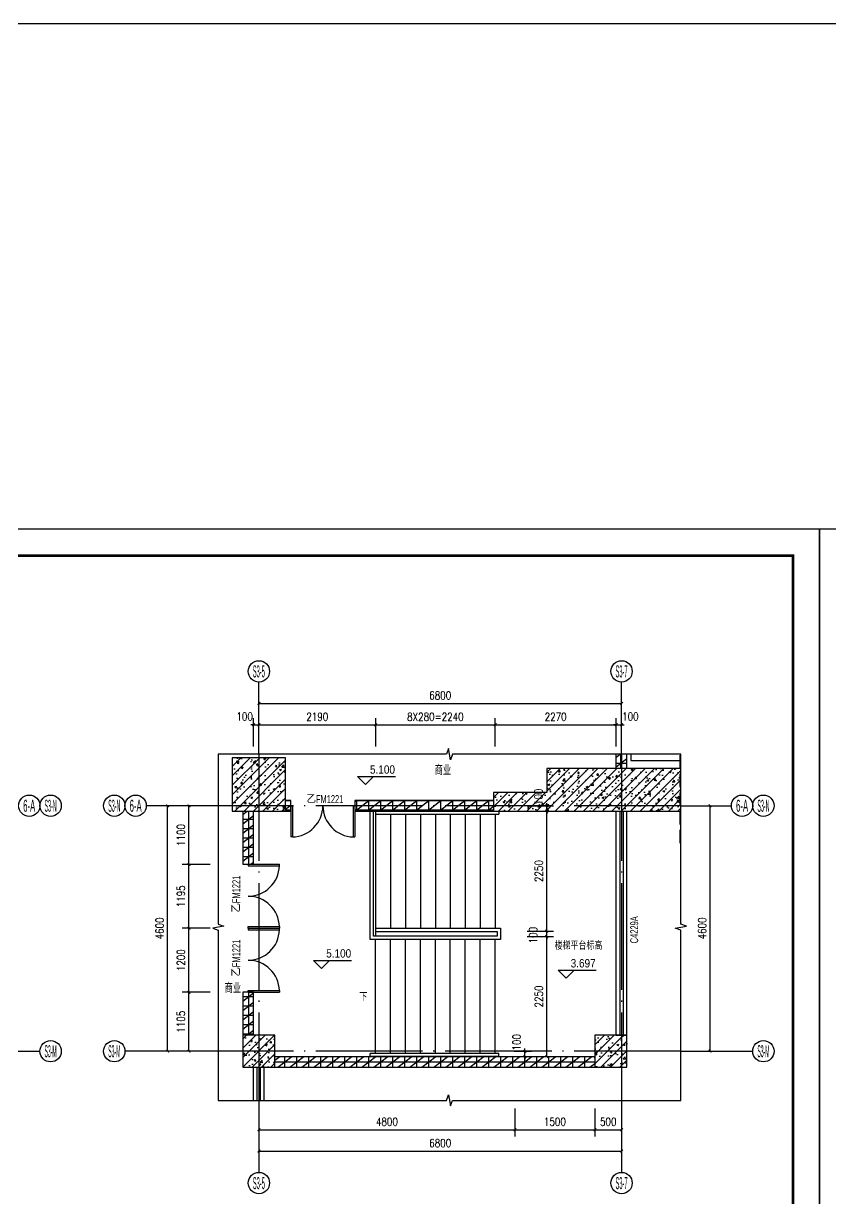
# Model space of a CAD drawing. Extents: x 718358 to 1668613, y -348838 to -159582.
# Drawn here: x 903400 to 918532, y -302158 to -280139 of the extents above; entities that cross this region are included whole.
import ezdxf
from ezdxf.enums import TextEntityAlignment as Align

# ---------------------------------------------------------------- set-up
doc = ezdxf.new("R2010")
doc.units = 0
doc.header["$LTSCALE"] = 1000
doc.linetypes.add('DASH', pattern=[0.35, 0.25, -0.1])
doc.linetypes.add('DOTE', pattern=[2.42, 2, -0.2, 0.02, -0.2])
doc.layers.add('建-修订云线', color=202, linetype='Continuous', plot=False)
for name, color, linetype in [('建-可见线', 7, 'Continuous'), ('建-图框', 4, 'Continuous'), ('建-墙体', 2, 'Continuous'), ('建-尺寸', 73, 'Continuous'), ('建-幕墙', 4, 'Continuous'), ('建-影线', 8, 'Continuous'), ('建-房间名', 7, 'Continuous'), ('建-柱子', 6, 'Continuous'), ('建-标高', 3, 'Continuous'), ('建-楼梯', 4, 'Continuous'), ('建-符号', 3, 'Continuous'), ('建-符号说明', 7, 'Continuous'), ('建-轴标', 3, 'Continuous'), ('建-轴网', 14, 'DOTE'), ('建-门窗', 4, 'Continuous'), ('建-门窗-编号', 7, 'Continuous'), ('车位', 5, 'Continuous')]:
    doc.layers.add(name, color=color, linetype=linetype)
doc.styles.add('_TCH_AXIS', font='gt宽度调整.shx', dxfattribs={"bigfont": 'gt国标汉字.shx'})
doc.styles.add('_TCH_DIM', font='gt单线西文.shx', dxfattribs={"width": 0.8, "bigfont": 'gt单线中文.shx'})
doc.styles.add('_TCH_SPACE', font='gt单线西文.shx', dxfattribs={"width": 0.8, "height": 5, "bigfont": 'gt单线中文.shx'})
doc.styles.add('_TCH_WINDOW', font='gt单线西文.shx', dxfattribs={"height": 3.5, "bigfont": 'gt单线中文.shx'})
doc.styles.add('DIM_FONT', font='SIMPLEX.shx', dxfattribs={"width": 0.8, "bigfont": 'GBCBIG.shx'})
doc.dimstyles.new('DIMN50', dxfattribs={"dimscale": 0.5, "dimtxt": 300, "dimasz": 100, "dimexe": 250, "dimexo": 300, "dimgap": 150, "dimtad": 1, "dimdec": 0, "dimzin": 0, "dimdsep": 46, "dimtxsty": 'DIM_FONT', "dimblk": 'ARCHTICK', "dimcen": 0.09, "dimdle": 1, "dimclrt": 7, "dimazin": 2, "dimtfac": 1, "dimtdec": 0, "dimtix": 1, "dimtmove": 2, "dimatfit": 3, "dimldrblk": 'ARCHTICK', "dimfxl": 1, "dimtolj": 1, "dimtzin": 0, "dimarcsym": 0})
pattern_1 = [(45, (0, 0), (-88.388348, 88.388348), []), (50, (0, 0), (358.63009, -31.37607), [37.5, -412.5]), (355, (0, 0), (-69.37567, 376.09607), [30, -330]), (100.4514, (29.9, -2.6), (289.25469, 344.71977), [31.8701, -350.57106]), (46.1842, (0, 100), (533.62052, -82.7595), [56.25, -618.75]), (96.6356, (44.47, 93.1), (467.33135, 487.05894), [47.80514, -525.8565]), (351.1842, (0, 100), (467.33097, 487.0593), [45, -495]), (21, (50, 75), (298.45353, -201.309445), [37.5, -412.5]), (326, (50, 75), (121.65767, 362.57502), [30, -330]), (71.4514, (74.87, 58.22), (420.11131, 161.26525), [31.8701, -350.57106]), (37.5, (0, 0), (6.079928, 166.446927), [0, -326, 0, -335, 0, -331.25]), (7.5, (0, 0), (131.53477, 197.205856), [0, -191, 0, -318.5, 0, -126.25]), (327.5, (-111.5, 0), (266.911218, -11.277436), [0, -125, 0, -390, 0, -517.5]), (317.5, (-161.5, 0), (291.593085, 50.05249), [0, -162.5, 0, -259, 0, -367.5])]
pattern_2 = [(0, (0, 0), (0, 175), []), (37.875, (200, 0), (-84.807639, 109.038328), []), (90, (200, 0), (-225, 1e-14), [])]

# ---------------------------------------------------------------- blocks, each defined once
blk = doc.blocks.new('_ArchTick')
at = {"color": 0, "linetype": 'ByBlock', "const_width": 0.4}
blk.add_lwpolyline([(-0.5, -0.5), (0.5, 0.5)], dxfattribs=at)
blk = doc.blocks.new('*D3505')
at = {"layer": 'Defpoints', "color": 0, "transparency": 16777216}
for p in [(915875, -294798), (916275, -294798), (915875, -299398)]:
    blk.add_point(p, dxfattribs=at)
at = {"layer": '建-尺寸', "color": 0, "lineweight": -2, "transparency": 16777216}
for p, q in [((916025, -294798), (916400, -294798)), ((916275, -299399), (916275, -294798)), ((916025, -299398), (916400, -299398))]:
    blk.add_line(p, q, dxfattribs=at)
at = {"layer": '建-尺寸', "color": 0, "lineweight": -2, "transparency": 16777216, "xscale": 50, "yscale": 50, "zscale": 50}
for p, rotation in [((916275, -294798), 90), ((916275, -299398), 270)]:
    blk.add_blockref('_ArchTick', p, dxfattribs=dict(at, rotation=rotation))
at = {"layer": '建-尺寸', "color": 7, "transparency": 16777216, "insert": (916125, -297098), "char_height": 150, "attachment_point": 5, "rotation": 90, "style": 'DIM_FONT'}
blk.add_mtext('\\A1;4600', dxfattribs=at)
blk = doc.blocks.new('*D3506')
at = {"layer": 'Defpoints', "color": 0, "transparency": 16777216}
for p in [(906103, -294798), (907053, -294798), (907053, -299398)]:
    blk.add_point(p, dxfattribs=at)
at = {"layer": '建-轴标', "color": 0, "lineweight": -2, "transparency": 16777216}
for p, q in [((906903, -294798), (905978, -294798)), ((906103, -299399), (906103, -294798)), ((906903, -299398), (905978, -299398))]:
    blk.add_line(p, q, dxfattribs=at)
at = {"layer": '建-轴标', "color": 0, "lineweight": -2, "transparency": 16777216, "xscale": 50, "yscale": 50, "zscale": 50}
for p, rotation in [((906103, -294798), 90), ((906103, -299398), 270)]:
    blk.add_blockref('_ArchTick', p, dxfattribs=dict(at, rotation=rotation))
at = {"layer": '建-轴标', "color": 7, "transparency": 16777216, "insert": (905953, -297098), "char_height": 150, "attachment_point": 5, "rotation": 90, "style": 'DIM_FONT'}
blk.add_mtext('\\A1;4600', dxfattribs=at)
blk = doc.blocks.new('*D3507')
at = {"layer": 'Defpoints', "color": 0, "transparency": 16777216}
for p in [(907814, -300553), (914614, -300553), (914614, -301270)]:
    blk.add_point(p, dxfattribs=at)
at = {"layer": '建-尺寸', "color": 0, "lineweight": -2, "transparency": 16777216}
for p, q in [((907814, -300703), (907814, -301395)), ((914614, -300703), (914614, -301395)), ((907813, -301270), (914614, -301270))]:
    blk.add_line(p, q, dxfattribs=at)
at = {"layer": '建-尺寸', "color": 0, "lineweight": -2, "transparency": 16777216, "xscale": 50, "yscale": 50, "zscale": 50, "rotation": 180}
blk.add_blockref('_ArchTick', (907814, -301270), dxfattribs=at)
at = {"layer": '建-尺寸', "color": 0, "lineweight": -2, "transparency": 16777216, "xscale": 50, "yscale": 50, "zscale": 50}
blk.add_blockref('_ArchTick', (914614, -301270), dxfattribs=at)
at = {"layer": '建-尺寸', "color": 7, "transparency": 16777216, "insert": (911214, -301120), "char_height": 150, "attachment_point": 5, "style": 'DIM_FONT'}
blk.add_mtext('\\A1;6800', dxfattribs=at)
blk = doc.blocks.new('*D3508')
at = {"layer": 'Defpoints', "color": 0, "transparency": 16777216}
for p in [(906503, -298293), (907053, -298293), (907053, -299398)]:
    blk.add_point(p, dxfattribs=at)
at = {"layer": '建-尺寸', "color": 0, "lineweight": -2, "transparency": 16777216}
for p, q in [((906903, -298293), (906378, -298293)), ((906503, -299399), (906503, -298293)), ((906903, -299398), (906378, -299398))]:
    blk.add_line(p, q, dxfattribs=at)
at = {"layer": '建-尺寸', "color": 0, "lineweight": -2, "transparency": 16777216, "xscale": 50, "yscale": 50, "zscale": 50}
for p, rotation in [((906503, -298293), 90), ((906503, -299398), 270)]:
    blk.add_blockref('_ArchTick', p, dxfattribs=dict(at, rotation=rotation))
at = {"layer": '建-尺寸', "color": 7, "transparency": 16777216, "insert": (906353, -298846), "char_height": 150, "attachment_point": 5, "rotation": 90, "style": 'DIM_FONT'}
blk.add_mtext('\\A1;1105', dxfattribs=at)
blk = doc.blocks.new('*D3509')
at = {"layer": 'Defpoints', "color": 0, "transparency": 16777216}
for p in [(906503, -297093), (907053, -297093), (907053, -298293)]:
    blk.add_point(p, dxfattribs=at)
at = {"layer": '建-尺寸', "color": 0, "lineweight": -2, "transparency": 16777216}
for p, q in [((906903, -297093), (906378, -297093)), ((906503, -298294), (906503, -297093)), ((906903, -298293), (906378, -298293))]:
    blk.add_line(p, q, dxfattribs=at)
at = {"layer": '建-尺寸', "color": 0, "lineweight": -2, "transparency": 16777216, "xscale": 50, "yscale": 50, "zscale": 50}
for p, rotation in [((906503, -297093), 90), ((906503, -298293), 270)]:
    blk.add_blockref('_ArchTick', p, dxfattribs=dict(at, rotation=rotation))
at = {"layer": '建-尺寸', "color": 7, "transparency": 16777216, "insert": (906353, -297693), "char_height": 150, "attachment_point": 5, "rotation": 90, "style": 'DIM_FONT'}
blk.add_mtext('\\A1;1200', dxfattribs=at)
blk = doc.blocks.new('*D3510')
at = {"layer": 'Defpoints', "color": 0, "transparency": 16777216}
for p in [(906503, -295898), (907053, -295898), (907053, -297093)]:
    blk.add_point(p, dxfattribs=at)
at = {"layer": '建-尺寸', "color": 0, "lineweight": -2, "transparency": 16777216}
for p, q in [((906903, -295898), (906378, -295898)), ((906503, -297094), (906503, -295898)), ((906903, -297093), (906378, -297093))]:
    blk.add_line(p, q, dxfattribs=at)
at = {"layer": '建-尺寸', "color": 0, "lineweight": -2, "transparency": 16777216, "xscale": 50, "yscale": 50, "zscale": 50}
for p, rotation in [((906503, -295898), 90), ((906503, -297093), 270)]:
    blk.add_blockref('_ArchTick', p, dxfattribs=dict(at, rotation=rotation))
at = {"layer": '建-尺寸', "color": 7, "transparency": 16777216, "insert": (906353, -296496), "char_height": 150, "attachment_point": 5, "rotation": 90, "style": 'DIM_FONT'}
blk.add_mtext('\\A1;1195', dxfattribs=at)
blk = doc.blocks.new('*D3511')
at = {"layer": 'Defpoints', "color": 0, "transparency": 16777216}
for p in [(906503, -294798), (907053, -294798), (907053, -295898)]:
    blk.add_point(p, dxfattribs=at)
at = {"layer": '建-尺寸', "color": 0, "lineweight": -2, "transparency": 16777216}
for p, q in [((906903, -294798), (906378, -294798)), ((906503, -295899), (906503, -294798)), ((906903, -295898), (906378, -295898))]:
    blk.add_line(p, q, dxfattribs=at)
at = {"layer": '建-尺寸', "color": 0, "lineweight": -2, "transparency": 16777216, "xscale": 50, "yscale": 50, "zscale": 50}
for p, rotation in [((906503, -294798), 90), ((906503, -295898), 270)]:
    blk.add_blockref('_ArchTick', p, dxfattribs=dict(at, rotation=rotation))
at = {"layer": '建-尺寸', "color": 7, "transparency": 16777216, "insert": (906353, -295348), "char_height": 150, "attachment_point": 5, "rotation": 90, "style": 'DIM_FONT'}
blk.add_mtext('\\A1;1100', dxfattribs=at)
blk = doc.blocks.new('*D3512')
at = {"layer": 'Defpoints', "color": 0, "transparency": 16777216}
for p in [(907814, -300320), (912614, -300320), (912614, -300870)]:
    blk.add_point(p, dxfattribs=at)
at = {"layer": '建-尺寸', "color": 0, "lineweight": -2, "transparency": 16777216}
for p, q in [((907814, -300470), (907814, -300995)), ((912614, -300470), (912614, -300995)), ((907813, -300870), (912614, -300870))]:
    blk.add_line(p, q, dxfattribs=at)
at = {"layer": '建-尺寸', "color": 0, "lineweight": -2, "transparency": 16777216, "xscale": 50, "yscale": 50, "zscale": 50, "rotation": 180}
blk.add_blockref('_ArchTick', (907814, -300870), dxfattribs=at)
at = {"layer": '建-尺寸', "color": 0, "lineweight": -2, "transparency": 16777216, "xscale": 50, "yscale": 50, "zscale": 50}
blk.add_blockref('_ArchTick', (912614, -300870), dxfattribs=at)
at = {"layer": '建-尺寸', "color": 7, "transparency": 16777216, "insert": (910214, -300720), "char_height": 150, "attachment_point": 5, "style": 'DIM_FONT'}
blk.add_mtext('\\A1;4800', dxfattribs=at)
blk = doc.blocks.new('*D3513')
at = {"layer": 'Defpoints', "color": 0, "transparency": 16777216}
for p in [(912614, -300320), (914114, -300320), (914114, -300870)]:
    blk.add_point(p, dxfattribs=at)
at = {"layer": '建-尺寸', "color": 0, "lineweight": -2, "transparency": 16777216}
for p, q in [((912614, -300470), (912614, -300995)), ((914114, -300470), (914114, -300995)), ((912613, -300870), (914114, -300870))]:
    blk.add_line(p, q, dxfattribs=at)
at = {"layer": '建-尺寸', "color": 0, "lineweight": -2, "transparency": 16777216, "xscale": 50, "yscale": 50, "zscale": 50, "rotation": 180}
blk.add_blockref('_ArchTick', (912614, -300870), dxfattribs=at)
at = {"layer": '建-尺寸', "color": 0, "lineweight": -2, "transparency": 16777216, "xscale": 50, "yscale": 50, "zscale": 50}
blk.add_blockref('_ArchTick', (914114, -300870), dxfattribs=at)
at = {"layer": '建-尺寸', "color": 7, "transparency": 16777216, "insert": (913364, -300720), "char_height": 150, "attachment_point": 5, "style": 'DIM_FONT'}
blk.add_mtext('\\A1;1500', dxfattribs=at)
blk = doc.blocks.new('*D3514')
at = {"layer": 'Defpoints', "color": 0, "transparency": 16777216}
for p in [(914114, -300320), (914614, -300320), (914614, -300870)]:
    blk.add_point(p, dxfattribs=at)
at = {"layer": '建-尺寸', "color": 0, "lineweight": -2, "transparency": 16777216}
for p, q in [((914114, -300470), (914114, -300995)), ((914614, -300470), (914614, -300995)), ((914113, -300870), (914614, -300870))]:
    blk.add_line(p, q, dxfattribs=at)
at = {"layer": '建-尺寸', "color": 0, "lineweight": -2, "transparency": 16777216, "xscale": 50, "yscale": 50, "zscale": 50, "rotation": 180}
blk.add_blockref('_ArchTick', (914114, -300870), dxfattribs=at)
at = {"layer": '建-尺寸', "color": 0, "lineweight": -2, "transparency": 16777216, "xscale": 50, "yscale": 50, "zscale": 50}
blk.add_blockref('_ArchTick', (914614, -300870), dxfattribs=at)
at = {"layer": '建-尺寸', "color": 7, "transparency": 16777216, "insert": (914364, -300720), "char_height": 150, "attachment_point": 5, "style": 'DIM_FONT'}
blk.add_mtext('\\A1;500', dxfattribs=at)
blk = doc.blocks.new('*D3515')
at = {"layer": 'Defpoints', "color": 0, "transparency": 16777216}
for p in [(912692, -294798), (913213, -294798), (912692, -294898)]:
    blk.add_point(p, dxfattribs=at)
at = {"layer": '建-尺寸', "color": 0, "lineweight": -2, "transparency": 16777216}
for p, q in [((912842, -294798), (913338, -294798)), ((913213, -294798), (913213, -294748)), ((913213, -294898), (913213, -294798)), ((912842, -294898), (913338, -294898)), ((913213, -294898), (913213, -294948))]:
    blk.add_line(p, q, dxfattribs=at)
at = {"layer": '建-尺寸', "color": 0, "lineweight": -2, "transparency": 16777216, "xscale": 50, "yscale": 50, "zscale": 50}
for p, rotation in [((913213, -294798), 270), ((913213, -294898), 90)]:
    blk.add_blockref('_ArchTick', p, dxfattribs=dict(at, rotation=rotation))
at = {"layer": '建-尺寸', "color": 7, "transparency": 16777216, "insert": (913058, -294632), "char_height": 150, "attachment_point": 5, "rotation": 90, "style": 'DIM_FONT'}
blk.add_mtext('\\A1;100', dxfattribs=at)
blk = doc.blocks.new('*D3516')
at = {"layer": 'Defpoints', "color": 0, "transparency": 16777216}
for p in [(912692, -294898), (913213, -294898), (912692, -297148)]:
    blk.add_point(p, dxfattribs=at)
at = {"layer": '建-尺寸', "color": 0, "lineweight": -2, "transparency": 16777216}
for p, q in [((912842, -294898), (913338, -294898)), ((913213, -297149), (913213, -294898)), ((912842, -297148), (913338, -297148))]:
    blk.add_line(p, q, dxfattribs=at)
at = {"layer": '建-尺寸', "color": 0, "lineweight": -2, "transparency": 16777216, "xscale": 50, "yscale": 50, "zscale": 50}
for p, rotation in [((913213, -294898), 90), ((913213, -297148), 270)]:
    blk.add_blockref('_ArchTick', p, dxfattribs=dict(at, rotation=rotation))
at = {"layer": '建-尺寸', "color": 7, "transparency": 16777216, "insert": (913063, -296023), "char_height": 150, "attachment_point": 5, "rotation": 90, "style": 'DIM_FONT'}
blk.add_mtext('\\A1;2250', dxfattribs=at)
blk = doc.blocks.new('*D3517')
at = {"layer": 'Defpoints', "color": 0, "transparency": 16777216}
for p in [(912692, -297148), (912692, -297248), (913213, -297148)]:
    blk.add_point(p, dxfattribs=at)
at = {"layer": '建-尺寸', "color": 0, "lineweight": -2, "transparency": 16777216}
for p, q in [((912842, -297148), (913338, -297148)), ((912842, -297248), (913338, -297248)), ((913213, -297148), (913213, -297098)), ((913213, -297248), (913213, -297148)), ((913213, -297248), (913213, -297298))]:
    blk.add_line(p, q, dxfattribs=at)
at = {"layer": '建-尺寸', "color": 0, "lineweight": -2, "transparency": 16777216, "xscale": 50, "yscale": 50, "zscale": 50}
for p, rotation in [((913213, -297148), 270), ((913213, -297248), 90)]:
    blk.add_blockref('_ArchTick', p, dxfattribs=dict(at, rotation=rotation))
at = {"layer": '建-尺寸', "color": 7, "transparency": 16777216, "insert": (912955, -297223), "char_height": 150, "attachment_point": 5, "rotation": 90, "style": 'DIM_FONT'}
blk.add_mtext('\\A1;100', dxfattribs=at)
blk = doc.blocks.new('*D3518')
at = {"layer": 'Defpoints', "color": 0, "transparency": 16777216}
for p in [(912692, -297248), (913213, -297248), (912692, -299498)]:
    blk.add_point(p, dxfattribs=at)
at = {"layer": '建-尺寸', "color": 0, "lineweight": -2, "transparency": 16777216}
for p, q in [((912842, -297248), (913338, -297248)), ((913213, -299499), (913213, -297248)), ((912842, -299498), (913338, -299498))]:
    blk.add_line(p, q, dxfattribs=at)
at = {"layer": '建-尺寸', "color": 0, "lineweight": -2, "transparency": 16777216, "xscale": 50, "yscale": 50, "zscale": 50}
for p, rotation in [((913213, -297248), 90), ((913213, -299498), 270)]:
    blk.add_blockref('_ArchTick', p, dxfattribs=dict(at, rotation=rotation))
at = {"layer": '建-尺寸', "color": 7, "transparency": 16777216, "insert": (913063, -298373), "char_height": 150, "attachment_point": 5, "rotation": 90, "style": 'DIM_FONT'}
blk.add_mtext('\\A1;2250', dxfattribs=at)
blk = doc.blocks.new('*D3519')
at = {"layer": 'Defpoints', "color": 0, "transparency": 16777216}
for p in [(912453, -299398), (912802, -299398), (912453, -299498)]:
    blk.add_point(p, dxfattribs=at)
at = {"layer": '建-尺寸', "color": 0, "lineweight": -2, "transparency": 16777216}
for p, q in [((912603, -299398), (912927, -299398)), ((912802, -299398), (912802, -299348)), ((912802, -299498), (912802, -299398)), ((912603, -299498), (912927, -299498)), ((912802, -299498), (912802, -299548))]:
    blk.add_line(p, q, dxfattribs=at)
at = {"layer": '建-尺寸', "color": 0, "lineweight": -2, "transparency": 16777216, "xscale": 50, "yscale": 50, "zscale": 50}
for p, rotation in [((912802, -299398), 270), ((912802, -299498), 90)]:
    blk.add_blockref('_ArchTick', p, dxfattribs=dict(at, rotation=rotation))
at = {"layer": '建-尺寸', "color": 7, "transparency": 16777216, "insert": (912647, -299232), "char_height": 150, "attachment_point": 5, "rotation": 90, "style": 'DIM_FONT'}
blk.add_mtext('\\A1;100', dxfattribs=at)
blk = doc.blocks.new('*D3520')
at = {"layer": 'Defpoints', "color": 0, "transparency": 16777216}
for p in [(914614, -292881), (907814, -293435), (914614, -293435)]:
    blk.add_point(p, dxfattribs=at)
at = {"layer": '建-尺寸', "color": 0, "lineweight": -2, "transparency": 16777216}
for p, q in [((907814, -293285), (907814, -292756)), ((914614, -293285), (914614, -292756)), ((907813, -292881), (914614, -292881))]:
    blk.add_line(p, q, dxfattribs=at)
at = {"layer": '建-尺寸', "color": 0, "lineweight": -2, "transparency": 16777216, "xscale": 50, "yscale": 50, "zscale": 50, "rotation": 180}
blk.add_blockref('_ArchTick', (907814, -292881), dxfattribs=at)
at = {"layer": '建-尺寸', "color": 0, "lineweight": -2, "transparency": 16777216, "xscale": 50, "yscale": 50, "zscale": 50}
blk.add_blockref('_ArchTick', (914614, -292881), dxfattribs=at)
at = {"layer": '建-尺寸', "color": 7, "transparency": 16777216, "insert": (911214, -292731), "char_height": 150, "attachment_point": 5, "style": 'DIM_FONT'}
blk.add_mtext('\\A1;6800', dxfattribs=at)
blk = doc.blocks.new('*D3587')
at = {"layer": 'Defpoints', "color": 0, "transparency": 16777216}
for p in [(907814, -293281), (907714, -293835), (907814, -293835)]:
    blk.add_point(p, dxfattribs=at)
at = {"layer": '建-尺寸', "color": 0, "lineweight": -2, "transparency": 16777216}
for p, q in [((907714, -293281), (907664, -293281)), ((907714, -293685), (907714, -293156)), ((907714, -293281), (907814, -293281)), ((907814, -293685), (907814, -293156)), ((907814, -293281), (907864, -293281))]:
    blk.add_line(p, q, dxfattribs=at)
at = {"layer": '建-尺寸', "color": 0, "lineweight": -2, "transparency": 16777216, "xscale": 50, "yscale": 50, "zscale": 50}
blk.add_blockref('_ArchTick', (907714, -293281), dxfattribs=at)
at = {"layer": '建-尺寸', "color": 0, "lineweight": -2, "transparency": 16777216, "xscale": 50, "yscale": 50, "zscale": 50, "rotation": 180}
blk.add_blockref('_ArchTick', (907814, -293281), dxfattribs=at)
at = {"layer": '建-尺寸', "color": 7, "transparency": 16777216, "insert": (907547, -293126), "char_height": 150, "attachment_point": 5, "style": 'DIM_FONT'}
blk.add_mtext('\\A1;100', dxfattribs=at)
blk = doc.blocks.new('*D3588')
at = {"layer": 'Defpoints', "color": 0, "transparency": 16777216}
for p in [(910004, -293281), (907814, -293835), (910004, -293835)]:
    blk.add_point(p, dxfattribs=at)
at = {"layer": '建-尺寸', "color": 0, "lineweight": -2, "transparency": 16777216}
for p, q in [((907813, -293281), (910004, -293281)), ((907814, -293685), (907814, -293156)), ((910004, -293685), (910004, -293156))]:
    blk.add_line(p, q, dxfattribs=at)
at = {"layer": '建-尺寸', "color": 0, "lineweight": -2, "transparency": 16777216, "xscale": 50, "yscale": 50, "zscale": 50, "rotation": 180}
blk.add_blockref('_ArchTick', (907814, -293281), dxfattribs=at)
at = {"layer": '建-尺寸', "color": 0, "lineweight": -2, "transparency": 16777216, "xscale": 50, "yscale": 50, "zscale": 50}
blk.add_blockref('_ArchTick', (910004, -293281), dxfattribs=at)
at = {"layer": '建-尺寸', "color": 7, "transparency": 16777216, "insert": (908909, -293131), "char_height": 150, "attachment_point": 5, "style": 'DIM_FONT'}
blk.add_mtext('\\A1;2190', dxfattribs=at)
blk = doc.blocks.new('*D3589')
at = {"layer": 'Defpoints', "color": 0, "transparency": 16777216}
for p in [(912244, -293281), (910004, -293835), (912244, -293835)]:
    blk.add_point(p, dxfattribs=at)
at = {"layer": '建-尺寸', "color": 0, "lineweight": -2, "transparency": 16777216}
for p, q in [((910003, -293281), (912244, -293281)), ((910004, -293685), (910004, -293156)), ((912244, -293685), (912244, -293156))]:
    blk.add_line(p, q, dxfattribs=at)
at = {"layer": '建-尺寸', "color": 0, "lineweight": -2, "transparency": 16777216, "xscale": 50, "yscale": 50, "zscale": 50, "rotation": 180}
blk.add_blockref('_ArchTick', (910004, -293281), dxfattribs=at)
at = {"layer": '建-尺寸', "color": 0, "lineweight": -2, "transparency": 16777216, "xscale": 50, "yscale": 50, "zscale": 50}
blk.add_blockref('_ArchTick', (912244, -293281), dxfattribs=at)
at = {"layer": '建-尺寸', "color": 7, "transparency": 16777216, "insert": (911124, -293131), "char_height": 150, "attachment_point": 5, "style": 'DIM_FONT'}
blk.add_mtext('\\A1;8X280=2240', dxfattribs=at)
blk = doc.blocks.new('*D3590')
at = {"layer": 'Defpoints', "color": 0, "transparency": 16777216}
for p in [(914514, -293281), (912244, -293835), (914514, -293835)]:
    blk.add_point(p, dxfattribs=at)
at = {"layer": '建-尺寸', "color": 0, "lineweight": -2, "transparency": 16777216}
for p, q in [((912243, -293281), (914514, -293281)), ((912244, -293685), (912244, -293156)), ((914514, -293685), (914514, -293156))]:
    blk.add_line(p, q, dxfattribs=at)
at = {"layer": '建-尺寸', "color": 0, "lineweight": -2, "transparency": 16777216, "xscale": 50, "yscale": 50, "zscale": 50, "rotation": 180}
blk.add_blockref('_ArchTick', (912244, -293281), dxfattribs=at)
at = {"layer": '建-尺寸', "color": 0, "lineweight": -2, "transparency": 16777216, "xscale": 50, "yscale": 50, "zscale": 50}
blk.add_blockref('_ArchTick', (914514, -293281), dxfattribs=at)
at = {"layer": '建-尺寸', "color": 7, "transparency": 16777216, "insert": (913379, -293131), "char_height": 150, "attachment_point": 5, "style": 'DIM_FONT'}
blk.add_mtext('\\A1;2270', dxfattribs=at)
blk = doc.blocks.new('*D3591')
at = {"layer": 'Defpoints', "color": 0, "transparency": 16777216}
for p in [(914614, -293281), (914514, -293835), (914614, -293835)]:
    blk.add_point(p, dxfattribs=at)
at = {"layer": '建-尺寸', "color": 0, "lineweight": -2, "transparency": 16777216}
for p, q in [((914514, -293281), (914464, -293281)), ((914514, -293685), (914514, -293156)), ((914514, -293281), (914614, -293281)), ((914614, -293685), (914614, -293156)), ((914614, -293281), (914664, -293281))]:
    blk.add_line(p, q, dxfattribs=at)
at = {"layer": '建-尺寸', "color": 0, "lineweight": -2, "transparency": 16777216, "xscale": 50, "yscale": 50, "zscale": 50}
blk.add_blockref('_ArchTick', (914514, -293281), dxfattribs=at)
at = {"layer": '建-尺寸', "color": 0, "lineweight": -2, "transparency": 16777216, "xscale": 50, "yscale": 50, "zscale": 50, "rotation": 180}
blk.add_blockref('_ArchTick', (914614, -293281), dxfattribs=at)
at = {"layer": '建-尺寸', "color": 7, "transparency": 16777216, "insert": (914780, -293126), "char_height": 150, "attachment_point": 5, "style": 'DIM_FONT'}
blk.add_mtext('\\A1;100', dxfattribs=at)

msp = doc.modelspace()

# ---------------------------------------------------------------- hatches: boundary and pattern name
at = {"layer": '建-影线'}
h = msp.add_hatch(dxfattribs=at)
h.set_pattern_fill('钢筋混凝土', color=256, scale=50, style=0)
h.set_pattern_definition(pattern_1)
h.paths.add_polyline_path([(907313.6, -294898.2), (908313.6, -294898.2), (908313.6, -293898.2), (907313.6, -293898.2)])
h = msp.add_hatch(dxfattribs=at)
h.set_pattern_fill('空心砖', color=256, scale=50, style=0)
h.set_pattern_definition(pattern_2)
h.paths.add_polyline_path([(914513.6, -294098.2), (914713.6, -294098.2), (914713.6, -293830.6), (914513.6, -293830.6)])
h = msp.add_hatch(dxfattribs=at)
h.set_pattern_fill('钢筋混凝土', color=256, scale=50, style=0)
h.set_pattern_definition(pattern_1)
h.paths.add_polyline_path([(915724.6, -294098.2), (913213.6, -294098.2), (913213.6, -294548.2), (912213.6, -294548.2), (912213.6, -294898.2), (915724.6, -294898.2)])
h = msp.add_hatch(dxfattribs=at)
h.set_pattern_fill('空心砖', color=256, scale=50, style=0)
h.set_pattern_definition(pattern_2)
h.paths.add_polyline_path([(908313.6, -294698.2), (908313.6, -294898.2), (908413.6, -294898.2), (908413.6, -294698.2)])
h = msp.add_hatch(dxfattribs=at)
h.set_pattern_fill('空心砖', color=256, scale=50, style=0)
h.set_pattern_definition(pattern_2)
h.paths.add_polyline_path([(912213.6, -294898.2), (912213.6, -294698.2), (909613.6, -294698.2), (909613.6, -294898.2)])
h = msp.add_hatch(dxfattribs=at)
h.set_pattern_fill('空心砖', color=256, scale=50, style=0)
h.set_pattern_definition(pattern_2)
h.paths.add_polyline_path([(907713.6, -294898.2), (907513.6, -294898.2), (907513.6, -295893.2), (907713.6, -295893.2)])
h = msp.add_hatch(dxfattribs=at)
h.set_pattern_fill('空心砖', color=256, scale=50, style=0)
h.set_pattern_definition(pattern_2)
h.paths.add_polyline_path([(907513.6, -299098.2), (907713.6, -299098.2), (907713.6, -298293.2), (907513.6, -298293.2)])
h = msp.add_hatch(dxfattribs=at)
h.set_pattern_fill('钢筋混凝土', color=256, scale=50, style=0)
h.set_pattern_definition(pattern_1)
h.paths.add_polyline_path([(907513.6, -299698.2), (908113.6, -299698.2), (908113.6, -299098.2), (907513.6, -299098.2)])
h = msp.add_hatch(dxfattribs=at)
h.set_pattern_fill('钢筋混凝土', color=256, scale=50, style=0)
h.set_pattern_definition(pattern_1)
h.paths.add_polyline_path([(914113.6, -299698.2), (914713.6, -299698.2), (914713.6, -299098.2), (914113.6, -299098.2)])
h = msp.add_hatch(dxfattribs=at)
h.set_pattern_fill('空心砖', color=256, scale=50, style=0)
h.set_pattern_definition(pattern_2)
h.paths.add_polyline_path([(914113.6, -299698.2), (914113.6, -299498.2), (908113.6, -299498.2), (908113.6, -299698.2)])

# ---------------------------------------------------------------- linework, layer by layer
at = {"layer": '建-修订云线'}
msp.add_lwpolyline([(869294, -280139), (982686.3, -280139), (982686.3, -330465.5), (869294, -330465.5)], close=True, dxfattribs=at)
at = {"layer": '建-可见线', "linetype": 'DASH'}
msp.add_lwpolyline([(915724.6, -295498.2), (915713.3, -295498.2), (915713.3, -293830.6)], dxfattribs=at)
msp.add_lwpolyline([(915719.8, -293830.6, -0.0034236), (915724.6, -293835.5)], format="xyb", dxfattribs=at)
at = {"layer": '建-图框'}
for points in [[(876276.8, -319314.4), (918326.8, -319314.4), (918326.8, -289614.4), (876276.8, -289614.4)], [(918326.8, -319314.4), (970876.8, -319314.4), (970876.8, -289614.4), (918326.8, -289614.4)]]:
    msp.add_lwpolyline(points, close=True, dxfattribs=at)
at = {"layer": '建-图框', "const_width": 50}
msp.add_lwpolyline([(877526.8, -318814.4), (917826.8, -318814.4), (917826.8, -290114.4), (877526.8, -290114.4)], close=True, dxfattribs=at)
at = {"layer": '建-墙体'}
for p, q in [((914513.6, -294098.2), (914513.6, -293830.6)), ((914713.6, -294098.2), (914713.6, -293830.6)), ((908413.6, -294698.2), (908313.6, -294698.2)), ((908413.6, -294898.2), (908413.6, -294698.2)), ((912213.6, -294698.2), (909613.6, -294698.2)), ((909613.6, -294698.2), (909613.6, -294898.2)), ((907513.6, -294898.2), (907513.6, -295893.2)), ((907713.6, -295893.2), (907713.6, -294898.2)), ((908313.6, -294898.2), (908413.6, -294898.2)), ((909613.6, -294898.2), (912213.6, -294898.2)), ((907513.6, -295893.2), (907713.6, -295893.2)), ((907713.6, -298293.2), (907513.6, -298293.2)), ((907513.6, -298293.2), (907513.6, -299098.2)), ((907713.6, -299098.2), (907713.6, -298293.2)), ((908113.6, -299498.2), (914113.6, -299498.2)), ((908113.6, -299698.2), (914113.6, -299698.2))]:
    msp.add_line(p, q, dxfattribs=at)
at = {"layer": '建-幕墙'}
for p, q in [((907713.6, -300319.9), (907713.6, -299698.2)), ((907780.2, -300319.9), (907780.2, -299698.2)), ((907846.9, -300319.9), (907846.9, -299698.2)), ((907913.6, -300319.9), (907913.6, -299698.2))]:
    msp.add_line(p, q, dxfattribs=at)
at = {"layer": '建-柱子'}
for p, q in [((908313.6, -293898.2), (907313.6, -293898.2)), ((907313.6, -293898.2), (907313.6, -294898.2)), ((908313.6, -294898.2), (908313.6, -293898.2)), ((915724.6, -294098.2), (913213.6, -294098.2)), ((913213.6, -294098.2), (913213.6, -294548.2)), ((913213.6, -294548.2), (912213.6, -294548.2)), ((912213.6, -294548.2), (912213.6, -294898.2)), ((907313.6, -294898.2), (908313.6, -294898.2)), ((912213.6, -294898.2), (915724.6, -294898.2)), ((908113.6, -299098.2), (907513.6, -299098.2)), ((907513.6, -299098.2), (907513.6, -299698.2)), ((908113.6, -299698.2), (908113.6, -299098.2)), ((914713.6, -299098.2), (914113.6, -299098.2)), ((914113.6, -299098.2), (914113.6, -299698.2)), ((914713.6, -299698.2), (914713.6, -299098.2)), ((907513.6, -299698.2), (908113.6, -299698.2)), ((914113.6, -299698.2), (914713.6, -299698.2))]:
    msp.add_line(p, q, dxfattribs=at)
at = {"layer": '建-标高'}
for p, q in [((909812, -294400.9), (909662, -294250.9)), ((909662, -294250.9), (910373.7, -294250.9)), ((909812, -294400.9), (909962, -294250.9)), ((908990.8, -297846.7), (908840.8, -297696.7)), ((908840.8, -297696.7), (909552.5, -297696.7)), ((908990.8, -297846.7), (909140.8, -297696.7)), ((913574.8, -298031.2), (913424.8, -297881.2)), ((913424.8, -297881.2), (914136.5, -297881.2)), ((913574.8, -298031.2), (913724.8, -297881.2))]:
    msp.add_line(p, q, dxfattribs=at)
at = {"layer": '建-楼梯'}
for p, q in [((909903.6, -297303.2), (909903.6, -294898.2)), ((909903.6, -294898.2), (909963.6, -294898.2)), ((909963.6, -297243.2), (909963.6, -294898.2)), ((910003.6, -294898.2), (912243.6, -294898.2)), ((910003.6, -294898.2), (910003.6, -294958.2)), ((910003.6, -294898.2), (912313.6, -294898.2)), ((910003.6, -294898.2), (910003.6, -294958.2)), ((910003.6, -294958.2), (910003.6, -297093.2)), ((910003.6, -294958.2), (912313.6, -294958.2)), ((910283.6, -294958.2), (910283.6, -297093.2)), ((910563.6, -294958.2), (910563.6, -297093.2)), ((910843.6, -294958.2), (910843.6, -297093.2)), ((911123.6, -294958.2), (911123.6, -297093.2)), ((911403.6, -294958.2), (911403.6, -297093.2)), ((911683.6, -294958.2), (911683.6, -297093.2)), ((911963.6, -294958.2), (911963.6, -297093.2)), ((912243.6, -294958.2), (912243.6, -297093.2)), ((912313.6, -294898.2), (912313.6, -294958.2)), ((912283.6, -297243.2), (909963.6, -297243.2)), ((910003.6, -297093.2), (910003.6, -297153.2)), ((910003.6, -297093.2), (912343.6, -297093.2)), ((910003.6, -297093.2), (910003.6, -297153.2)), ((910003.6, -297153.2), (912243.6, -297153.2)), ((910003.6, -297153.2), (912283.6, -297153.2)), ((910003.6, -297153.2), (910003.6, -297243.2)), ((912243.6, -297243.2), (910003.6, -297243.2)), ((912283.6, -297153.2), (912283.6, -297243.2)), ((912343.6, -297093.2), (912343.6, -297303.2)), ((912343.6, -297303.2), (909903.6, -297303.2)), ((910003.6, -299438.2), (910003.6, -297303.2)), ((910283.6, -299438.2), (910283.6, -297303.2)), ((910563.6, -299438.2), (910563.6, -297303.2)), ((910843.6, -299438.2), (910843.6, -297303.2)), ((911123.6, -299438.2), (911123.6, -297303.2)), ((911403.6, -299438.2), (911403.6, -297303.2)), ((911683.6, -299438.2), (911683.6, -297303.2)), ((911963.6, -299438.2), (911963.6, -297303.2)), ((912243.6, -299438.2), (912243.6, -297303.2)), ((912313.6, -299438.2), (909903.6, -299438.2)), ((909903.6, -299498.2), (909903.6, -299438.2)), ((912313.6, -299498.2), (912313.6, -299438.2)), ((912313.6, -299498.2), (909903.6, -299498.2)), ((912243.6, -299498.2), (910003.6, -299498.2))]:
    msp.add_line(p, q, dxfattribs=at)
at = {"layer": '建-符号'}
for points in [[(915724.6, -293830.6), (911445.2, -293830.6), (911407, -293935.6), (911369.9, -293725.6), (911332.7, -293830.6), (907053.3, -293830.6)], [(907053.3, -293830.6), (907053.3, -297019), (907158.3, -297057.2), (906948.3, -297094.3), (907053.3, -297131.5), (907053.3, -300319.9)], [(915724.6, -300319.9), (915724.6, -297131.5), (915619.6, -297093.3), (915829.6, -297056.3), (915724.6, -297019), (915724.6, -293830.6)], [(907053.3, -300319.9), (911332.7, -300319.9), (911370.9, -300214.9), (911407.9, -300424.9), (911445.2, -300319.9), (915724.6, -300319.9)]]:
    msp.add_lwpolyline(points, dxfattribs=at)
msp.add_lwpolyline([(909863.6, -298370.7, 0, 0, 0), (912843.6, -298370.7, 0, 0, 0), (912843.6, -296025.7, 0, 0, 0), (910293.6, -296025.7, 40, 0, 0), (910143.6, -296025.7, 0, 0, 0)], format="xyseb", dxfattribs=at)
at = {"layer": '建-轴标'}
for p, q in [((907813.6, -293830.6), (907813.6, -292480.6)), ((914613.6, -293830.6), (914613.6, -292480.6)), ((907053.3, -294798.2), (905703.3, -294798.2)), ((907053.3, -294798.2), (906153.3, -294798.2)), ((915724.6, -294798.2), (916674.6, -294798.2)), ((902358.1, -299398.2), (903708.1, -299398.2)), ((907053.3, -299398.2), (905303.3, -299398.2)), ((915724.6, -299398.2), (917074.6, -299398.2)), ((907813.6, -300319.9), (907813.6, -301669.9)), ((914613.6, -300319.9), (914613.6, -301669.9))]:
    msp.add_line(p, q, dxfattribs=at)
for centre in [(907813.6, -292280.6), (914613.8, -292280.6), (903508.1, -294798.2), (903908.1, -294798.2), (905103.3, -294798.2), (905503.3, -294798.2), (916874.6, -294798.2), (917274.6, -294798.2), (903908.1, -299398.2), (905103.3, -299398.2), (917274.6, -299398.2), (907813.8, -301869.9), (914613.8, -301869.9)]:
    msp.add_circle(centre, 200, dxfattribs=at)
at = {"layer": '建-轴网'}
for p, q in [((907813.6, -293830.6), (907813.6, -300319.9)), ((914613.6, -293830.6), (914613.6, -300319.9)), ((915724.6, -294798.2), (907053.3, -294798.2)), ((915724.6, -299398.2), (907053.3, -299398.2))]:
    msp.add_line(p, q, dxfattribs=at)
at = {"layer": '建-门窗'}
for p, q in [((908413.6, -294798.2), (908413.6, -295383.2)), ((908413.6, -294798.2), (908443.6, -294798.2)), ((908443.6, -294798.2), (908443.6, -295383.2)), ((909583.6, -294798.2), (909583.6, -295383.2)), ((909613.6, -294798.2), (909583.6, -294798.2)), ((909613.6, -294798.2), (909613.6, -295383.2)), ((914513.6, -299098.2), (914513.6, -294898.2)), ((914513.6, -294898.2), (914713.6, -294898.2)), ((914580.2, -294898.2), (914580.2, -299098.2)), ((914646.9, -294898.2), (914646.9, -299098.2)), ((914713.6, -299098.2), (914713.6, -294898.2)), ((908443.6, -295383.2), (908413.6, -295383.2)), ((909583.6, -295383.2), (909613.6, -295383.2)), ((907613.6, -295893.2), (908198.6, -295893.2)), ((907613.6, -295893.2), (907613.6, -295923.2)), ((907613.6, -295923.2), (908198.6, -295923.2)), ((908198.6, -295923.2), (908198.6, -295893.2)), ((907613.6, -297063.2), (908198.6, -297063.2)), ((907613.6, -297093.2), (907613.6, -297063.2)), ((907613.6, -297093.2), (908198.6, -297093.2)), ((907613.6, -297093.2), (908198.6, -297093.2)), ((907613.6, -297093.2), (907613.6, -297123.2)), ((907613.6, -297123.2), (908198.6, -297123.2)), ((908198.6, -297063.2), (908198.6, -297093.2)), ((908198.6, -297123.2), (908198.6, -297093.2)), ((907613.6, -298263.2), (908198.6, -298263.2)), ((907613.6, -298293.2), (907613.6, -298263.2)), ((907613.6, -298293.2), (908198.6, -298293.2)), ((908198.6, -298263.2), (908198.6, -298293.2)), ((914513.6, -299098.2), (914713.6, -299098.2))]:
    msp.add_line(p, q, dxfattribs=at)
for centre, start, end in [((908428.6, -294798.2), 271.46929, 0), ((909598.6, -294798.2), 180, 268.53072), ((907613.6, -295908.2), 270, 358.53072), ((907613.6, -297078.2), 1.46928, 90), ((907613.6, -297108.2), 270, 358.53072), ((907613.6, -298278.2), 1.46928, 90)]:
    msp.add_arc(centre, 585, start, end, dxfattribs=at)
at = {"layer": '车位'}
msp.add_lwpolyline([(914788.6, -293830.6), (914788.6, -293948.2), (915724.6, -293948.2)], dxfattribs=at)

# ---------------------------------------------------------------- texts
at = {"layer": '建-房间名', "width": 0.8}
for s, height, style, p in [('商业', 192.91, 'DIM_FONT', (911110.8, -294224.9)), ('楼梯平台标高', 143.31, '_TCH_SPACE', (913360.2, -297496)), ('商业', 192.91, 'DIM_FONT', (907172.3, -298310.5))]:
    msp.add_text(s, height=height, dxfattribs=dict(at, style=style)).set_placement(p)
at = {"layer": '建-标高', "style": '_TCH_DIM', "width": 0.888889}
for s, p in [('5.100', (909897.4, -294198.4)), ('5.100', (909076.2, -297644.2)), ('3.697', (913660.2, -297828.7))]:
    msp.add_text(s, height=157.5, dxfattribs=at).set_placement(p)
at = {"layer": '建-符号说明', "style": '_TCH_DIM', "width": 0.8}
msp.add_text('下', height=143.3, dxfattribs=at).set_placement((909697.5, -298458.2))
at = {"layer": '建-轴标', "style": '_TCH_AXIS'}
for s, width, p, p2 in [('S3-5', 0.2625, (907700.4, -292393.8), (907926.7, -292393.8)), ('S3-7', 0.2625, (914500.7, -292393.8), (914727, -292393.8)), ('6-A', 0.33871, (903395, -294911.4), (903621.3, -294911.4)), ('S3-N', 0.2625, (903795, -294911.4), (904021.3, -294911.4)), ('S3-N', 0.2625, (904990.1, -294911.4), (905216.4, -294911.4)), ('6-A', 0.33871, (905390.1, -294911.4), (905616.4, -294911.4)), ('6-A', 0.33871, (916761.5, -294911.4), (916987.7, -294911.4)), ('S3-N', 0.2625, (917161.5, -294911.4), (917387.7, -294911.4)), ('S3-M', 0.256098, (903795, -299511.4), (904021.3, -299511.4)), ('S3-M', 0.256098, (904990.1, -299511.4), (905216.4, -299511.4)), ('S3-M', 0.256098, (917161.5, -299511.4), (917387.7, -299511.4)), ('S3-5', 0.2625, (907700.7, -301983), (907927, -301983)), ('S3-7', 0.2625, (914500.7, -301983), (914727, -301983))]:
    msp.add_text(s, height=226.27, dxfattribs=dict(at, width=width)).set_placement(p, p2, align=Align.FIT)
at = {"layer": '建-门窗-编号', "style": '_TCH_WINDOW'}
for rotation, p in [(0, (908708.1, -294748.2)), (90, (907463.6, -296798.7)), (90, (907463.6, -297998.7))]:
    msp.add_text('乙', height=143.3, rotation=rotation, dxfattribs=at).set_placement(p)
at = {"layer": '建-门窗-编号', "style": '_TCH_WINDOW', "width": 0.705882}
for s, rotation, p in [('FM1221', 0, (908883.1, -294748.2)), ('FM1221', 90, (907463.6, -296623.7)), ('C4229A', 89.99996, (914925.4, -297376.9)), ('FM1221', 90, (907463.6, -297823.7))]:
    msp.add_text(s, height=148.75, rotation=rotation, dxfattribs=at).set_placement(p)

# ---------------------------------------------------------------- dimensions: what is measured, and where the dimension line sits
at = {"layer": '建-尺寸'}
for p1, p2, distance, picture, middle in [((907813.6, -293434.6), (914613.6, -293434.6), 554, '*D3520', (911213.6, -292730.6)), ((907813.6, -293834.6), (910003.6, -293834.6), 554, '*D3588', (908908.6, -293130.6)), ((912243.6, -293834.6), (914513.6, -293834.6), 554, '*D3590', (913378.6, -293130.6)), ((907053.3, -295898.2), (907053.3, -294798.2), 550, '*D3511', (906353.3, -295348.2)), ((915874.6, -299398.2), (915874.6, -294798.2), -400, '*D3505', (916124.6, -297098.2)), ((912692.3, -297148.2), (912692.3, -294898.2), -520.4, '*D3516', (913062.7, -296023.2)), ((907053.3, -297093.2), (907053.3, -295898.2), 550, '*D3510', (906353.3, -296495.7)), ((907053.3, -298293.2), (907053.3, -297093.2), 550, '*D3509', (906353.3, -297693.2)), ((912692.3, -299498.2), (912692.3, -297248.2), -520.4, '*D3518', (913062.7, -298373.2)), ((907053.3, -299398.2), (907053.3, -298293.2), 550, '*D3508', (906353.3, -298845.7)), ((907813.6, -300319.9), (912613.6, -300319.9), -550, '*D3512', (910213.6, -300719.9)), ((912613.6, -300319.9), (914113.6, -300319.9), -550, '*D3513', (913363.6, -300719.9)), ((914113.6, -300319.9), (914613.6, -300319.9), -550, '*D3514', (914363.6, -300719.9)), ((907813.6, -300553.3), (914613.6, -300553.3), -716.6, '*D3507', (911213.6, -301119.9))]:
    dim = msp.add_aligned_dim(p1=p1, p2=p2, distance=distance, dimstyle='DIMN50', dxfattribs=at)
    dim.commit()
    dim.dimension.update_dxf_attribs({"geometry": picture, "text_midpoint": middle})
for base, p1, p2, angle, picture, middle in [((907813.6, -293280.6), (907713.6, -293834.6), (907813.6, -293834.6), 360, '*D3587', (907547, -293125.6)), ((914613.6, -293280.6), (914513.6, -293834.6), (914613.6, -293834.6), 360, '*D3591', (914780.1, -293125.6)), ((913212.7, -294798.2), (912692.3, -294898.2), (912692.3, -294798.2), 90, '*D3515', (913057.7, -294631.7)), ((913212.7, -297148.2), (912692.3, -297248.2), (912692.3, -297148.2), 90, '*D3517', (912955.2, -297223.2)), ((912801.5, -299398.2), (912453.1, -299498.2), (912453.1, -299398.2), 90, '*D3519', (912646.5, -299231.7))]:
    dim = msp.add_linear_dim(base=base, p1=p1, p2=p2, angle=angle, dimstyle='DIMN50', dxfattribs=at)
    dim.commit()
    dim.dimension.update_dxf_attribs({"geometry": picture, "text_midpoint": middle, "dimtype": 161})
dim = msp.add_aligned_dim(p1=(910003.6, -293834.6), p2=(912243.6, -293834.6), distance=554, text='8X280=2240', dimstyle='DIMN50', dxfattribs=at)
dim.commit()
dim.dimension.update_dxf_attribs({"geometry": '*D3589', "text_midpoint": (911123.6, -293130.6)})
at = {"layer": '建-轴标'}
dim = msp.add_aligned_dim(p1=(907053.3, -299398.2), p2=(907053.3, -294798.2), distance=950, dimstyle='DIMN50', dxfattribs=at)
dim.commit()
dim.dimension.update_dxf_attribs({"geometry": '*D3506', "text_midpoint": (905953.3, -297098.2)})

doc.saveas('drawing.dxf')
